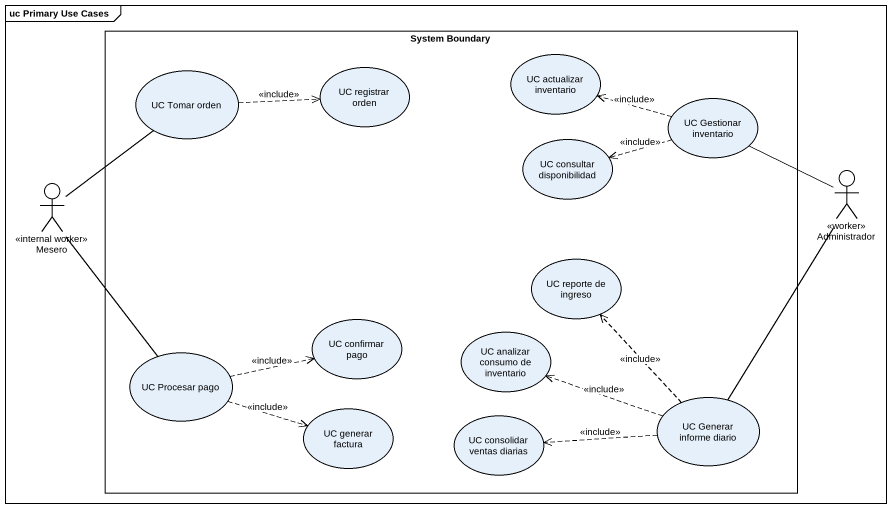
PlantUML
@startuml
mainframe uc Primary Use Cases
rectangle "System Boundary" as System_Boundary {
  usecase "UC Tomar orden" as UC_Tomar_orden
  usecase "UC registrar orden" as UC_registrar_orden
  usecase "UC actualizar inventario" as UC_actualizar_inventario
  usecase "UC Gestionar inventario" as UC_Gestionar_inventario
  usecase "UC consultar disponibilidad" as UC_consultar_disponibilidad
  usecase "UC reporte de ingreso" as UC_reporte_de_ingreso
  usecase "UC confirmar pago" as UC_confirmar_pago
  usecase "UC analizar consumo de inventario" as UC_analizar_consumo_de
  usecase "UC Procesar pago" as UC_Procesar_pago
  usecase "UC generar factura" as UC_generar_factura
  usecase "UC consolidar ventas diarias" as UC_consolidar_ventas_diarias
  usecase "UC Generar informe diario" as UC_Generar_informe_diario
}
actor Mesero <<internal worker>>
actor Administrador <<worker>>
UC_Tomar_orden .right.> UC_registrar_orden : <<include>>
UC_Gestionar_inventario .left.> UC_actualizar_inventario : <<include>>
UC_Gestionar_inventario .left.> UC_consultar_disponibilidad : <<include>>
Mesero -up- UC_Tomar_orden
Mesero -- UC_Procesar_pago
Administrador -up- UC_Gestionar_inventario
Administrador -- UC_Generar_informe_diario
UC_Procesar_pago .right.> UC_confirmar_pago : <<include>>
UC_Procesar_pago .right.> UC_generar_factura : <<include>>
UC_Generar_informe_diario .up.> UC_reporte_de_ingreso : <<include>>
UC_Generar_informe_diario .left.> UC_analizar_consumo_de : <<include>>
UC_Generar_informe_diario .left.> UC_consolidar_ventas_diarias : <<include>>
@enduml
